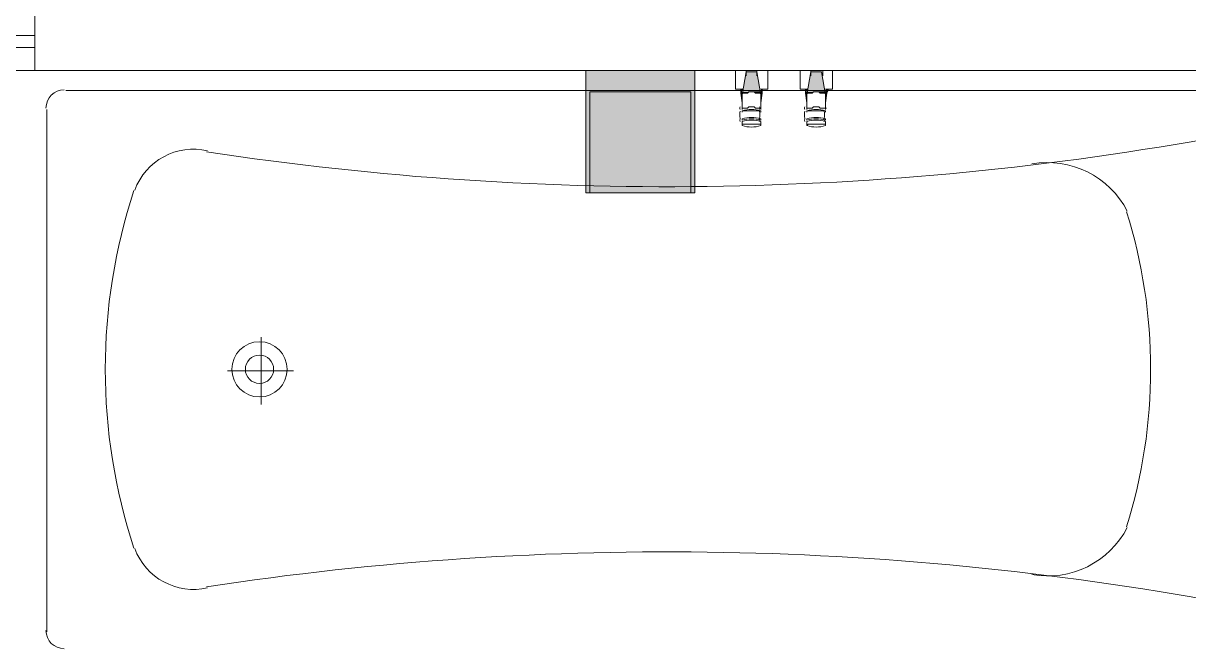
# Model space of a CAD drawing. Header units: millimetres. Extents: x 58 to 2247, y 57 to 1671.
# Drawn here: x 810.7 to 879.9, y 1062.2 to 1099.3 of the extents above; entities that cross this region are included whole.
import ezdxf

# ---------------------------------------------------------------- set-up
doc = ezdxf.new("R2010")
doc.units = ezdxf.units.MM
doc.header["$LTSCALE"] = 0.5
doc.layers.add('PDF_Geometry', color=7, linetype='Continuous')
doc.layers.add('PDF_Solid Fills', color=7, linetype='Continuous')

msp = doc.modelspace()

# ---------------------------------------------------------------- hatches: boundary and pattern name
at = {"layer": 'PDF_Solid Fills', "true_color": 0xffffff, "transparency": 33554559}
h = msp.add_hatch(color=7, dxfattribs=at)
h.paths.add_polyline_path([(854.221, 1096.447), (853.581, 1096.447), (854.221, 1096.447)], flags=0)
h.paths.add_polyline_path([(854.221, 1096.447), (853.581, 1096.447), (854.221, 1096.447)], flags=0)
h.paths.add_polyline_path([(854.221, 1096.447), (853.581, 1096.447), (854.221, 1096.447)], flags=0)
h.paths.add_polyline_path([(854.221, 1096.447), (853.581, 1096.447), (854.221, 1096.447)], flags=0)
h = msp.add_hatch(color=7, dxfattribs=at)
h.paths.add_polyline_path([(858.061, 1096.447), (857.501, 1096.447), (858.061, 1096.447)], flags=0)
h.paths.add_polyline_path([(858.061, 1096.447), (857.501, 1096.447), (858.061, 1096.447)], flags=0)
h.paths.add_polyline_path([(858.061, 1096.447), (857.501, 1096.447), (858.061, 1096.447)], flags=0)
h.paths.add_polyline_path([(858.061, 1096.447), (857.501, 1096.447), (858.061, 1096.447)], flags=0)
h.paths.add_polyline_path([(858.061, 1096.447), (857.501, 1096.447), (858.061, 1096.447)], flags=0)
h.paths.add_polyline_path([(858.061, 1096.447), (857.501, 1096.447), (858.061, 1096.447)], flags=0)
h.paths.add_polyline_path([(858.061, 1096.447), (857.501, 1096.447), (858.061, 1096.447)], flags=0)

# ---------------------------------------------------------------- linework, layer by layer
at = {"layer": 'PDF_Geometry', "lineweight": 5}
for points in [[(807.822, 1156.527), (807.822, 1096.527), (811.342, 1096.527)], [(854.541, 1095.407), (854.861, 1095.407), (854.861, 1096.527), (852.941, 1096.527), (852.941, 1095.407), (853.261, 1095.407)], [(853.581, 1096.447), (853.341, 1095.087), (853.341, 1095.167), (853.421, 1095.167), (853.501, 1095.167), (853.581, 1095.167), (853.661, 1095.167), (853.741, 1095.247), (853.821, 1095.247), (853.981, 1095.247), (854.061, 1095.247), (854.141, 1095.167), (854.221, 1095.167), (854.301, 1095.167), (854.381, 1095.167), (854.461, 1095.167), (854.461, 1095.087)], [(853.581, 1096.207), (853.581, 1096.527)], [(854.141, 1096.447), (853.901, 1096.447), (853.661, 1096.447)], [(854.141, 1096.447), (854.141, 1096.447)], [(854.221, 1096.207), (854.221, 1096.527)], [(854.461, 1095.407), (854.541, 1095.407), (854.541, 1095.327), (854.541, 1095.167), (854.461, 1094.607), (854.461, 1095.087), (854.221, 1096.447)], [(858.461, 1095.407), (858.701, 1095.407), (858.701, 1096.527), (856.781, 1096.527), (856.781, 1095.407), (857.101, 1095.407)], [(857.421, 1096.447), (857.181, 1095.087), (857.181, 1095.167), (857.261, 1095.167), (857.341, 1095.167), (857.421, 1095.167), (857.501, 1095.167), (857.581, 1095.247), (857.661, 1095.247), (857.821, 1095.247), (857.901, 1095.247), (857.981, 1095.167), (858.141, 1095.167), (858.221, 1095.167), (858.301, 1095.167), (858.301, 1095.087)], [(857.421, 1096.207), (857.421, 1096.527)], [(857.981, 1096.447), (857.741, 1096.447), (857.501, 1096.447)], [(857.981, 1096.447), (857.981, 1096.447)], [(858.301, 1095.407), (858.461, 1095.407), (858.461, 1095.327), (858.381, 1095.167), (858.301, 1094.607), (858.301, 1095.087), (858.061, 1096.447)], [(858.141, 1096.207), (858.141, 1096.527)], [(813.182, 1095.327), (881.901, 1095.327)], [(853.421, 1095.407), (853.261, 1095.407), (853.261, 1095.327), (853.261, 1095.167), (853.341, 1094.607), (853.341, 1094.207), (853.341, 1094.287), (853.421, 1094.287), (853.501, 1094.287), (853.581, 1094.287), (853.661, 1094.287), (853.741, 1094.367), (853.821, 1094.367), (853.981, 1094.367), (854.061, 1094.367), (854.141, 1094.287), (854.221, 1094.287), (854.301, 1094.287), (854.381, 1094.287), (854.461, 1094.287), (854.461, 1094.207), (854.461, 1094.607)], [(853.341, 1095.087), (853.341, 1094.607)], [(857.261, 1095.407), (857.101, 1095.407), (857.101, 1095.327), (857.101, 1095.167), (857.181, 1094.607), (857.181, 1094.207), (857.181, 1094.287), (857.261, 1094.287), (857.341, 1094.287), (857.421, 1094.287), (857.501, 1094.287), (857.581, 1094.367), (857.661, 1094.367), (857.821, 1094.367), (857.901, 1094.367), (857.981, 1094.287), (858.141, 1094.287), (858.221, 1094.287), (858.301, 1094.287), (858.301, 1094.207), (858.301, 1094.607)], [(857.181, 1095.087), (857.181, 1094.607)], [(812.062, 1063.168), (812.062, 1094.207)], [(824.782, 1076.688), (824.782, 1080.688)], [(826.702, 1078.688), (822.782, 1078.688)]]:
    msp.add_lwpolyline(points, dxfattribs=at)
at = {"layer": 'PDF_Geometry', "lineweight": 20}
msp.add_lwpolyline([(811.342, 1102.047), (811.342, 1096.527), (883.341, 1096.527), (883.341, 1102.047)], close=True, dxfattribs=at)
at = {"layer": 'PDF_Geometry', "lineweight": 5}
for points in [[(811.342, 1098.607), (811.342, 1097.887), (809.182, 1097.887), (809.182, 1098.607)], [(844.062, 1096.527), (844.062, 1089.248), (850.541, 1089.248), (850.541, 1096.527)], [(844.302, 1095.247), (844.302, 1089.248), (850.301, 1089.248), (850.301, 1095.247)]]:
    msp.add_lwpolyline(points, close=True, dxfattribs=at)
at = {"layer": 'PDF_Geometry', "color": 7, "lineweight": 0, "true_color": 0xffffff}
for points in [[(854.221, 1096.447), (853.581, 1096.447), (854.221, 1096.447)], [(854.141, 1096.447), (853.661, 1096.447), (854.141, 1096.447)], [(854.141, 1096.447), (853.661, 1096.447), (854.141, 1096.447)], [(854.221, 1096.447), (853.661, 1096.447), (854.221, 1096.447)], [(853.941, 1096.447), (854.221, 1096.447), (854.221, 1096.447), (854.221, 1096.447), (854.221, 1096.447), (854.221, 1096.447), (854.221, 1096.447)], [(857.981, 1096.447), (857.501, 1096.447), (857.981, 1096.447)], [(853.341, 1095.167), (853.341, 1095.167), (853.341, 1095.167)], [(853.341, 1095.167), (853.341, 1095.167), (853.341, 1095.167)], [(854.461, 1095.247), (853.981, 1095.247), (854.461, 1095.247)], [(854.461, 1095.167), (854.141, 1095.167), (854.461, 1095.167)], [(854.461, 1095.167), (854.221, 1095.167), (854.461, 1095.167)], [(854.461, 1095.167), (854.301, 1095.167), (854.461, 1095.167)], [(854.461, 1095.167), (854.461, 1095.167), (854.461, 1095.167)], [(854.461, 1095.167), (854.461, 1095.167), (854.461, 1095.167)], [(854.461, 1095.167), (854.461, 1095.167), (854.461, 1095.167)], [(854.461, 1095.167), (854.461, 1095.167), (854.461, 1095.167)], [(857.181, 1095.167), (857.181, 1095.167), (857.181, 1095.167)], [(857.181, 1095.167), (857.181, 1095.167), (857.181, 1095.167)], [(858.301, 1095.247), (857.821, 1095.247), (858.301, 1095.247)], [(858.301, 1095.167), (857.981, 1095.167), (858.301, 1095.167)], [(858.301, 1095.167), (858.141, 1095.167), (858.301, 1095.167)], [(858.301, 1095.167), (858.301, 1095.167), (858.301, 1095.167)], [(858.301, 1095.167), (858.301, 1095.167), (858.301, 1095.167)], [(858.301, 1095.167), (858.301, 1095.167), (858.301, 1095.167)], [(858.301, 1095.167), (858.301, 1095.167), (858.301, 1095.167)]]:
    msp.add_lwpolyline(points, dxfattribs=at)
for points in [[(858.061, 1096.447), (857.421, 1096.447), (858.061, 1096.447)], [(853.341, 1095.167), (853.341, 1095.167), (853.341, 1095.167)], [(857.181, 1095.167), (857.181, 1095.167), (857.181, 1095.167)], [(857.181, 1095.167), (857.181, 1095.167), (857.181, 1095.167)]]:
    msp.add_lwpolyline(points, close=True, dxfattribs=at)
at = {"layer": 'PDF_Geometry', "lineweight": 5}
for points in [[(853.341, 1094.127), (853.341, 1094.047), (853.341, 1094.127), (853.421, 1094.127), (853.501, 1094.127), (853.581, 1094.127), (853.661, 1094.127), (853.741, 1094.127), (853.821, 1094.127), (853.981, 1094.127), (854.061, 1094.127), (854.141, 1094.127), (854.221, 1094.127), (854.301, 1094.127), (854.381, 1094.127), (854.461, 1094.127), (854.461, 1094.047), (854.461, 1094.127, 0.145771)], [(857.181, 1094.127), (857.181, 1094.047), (857.181, 1094.127), (857.261, 1094.127), (857.341, 1094.127), (857.421, 1094.127), (857.501, 1094.127), (857.581, 1094.127), (857.661, 1094.127), (857.821, 1094.127), (857.901, 1094.127), (857.981, 1094.127), (858.141, 1094.127), (858.221, 1094.127), (858.301, 1094.127), (858.301, 1094.047), (858.301, 1094.127, 0.145771)], [(853.341, 1093.647), (853.341, 1093.567, -0.145771), (854.461, 1093.567), (854.461, 1093.647, 0.145771)], [(853.341, 1093.487), (853.341, 1093.247), (853.341, 1093.327), (853.421, 1093.327), (853.501, 1093.327), (853.581, 1093.327), (853.661, 1093.327), (853.821, 1093.327), (853.901, 1093.327), (854.061, 1093.327), (854.141, 1093.327), (854.221, 1093.327), (854.301, 1093.327), (854.381, 1093.327), (854.461, 1093.327), (854.461, 1093.247), (854.461, 1093.487, 0.145771)], [(857.181, 1093.647), (857.181, 1093.567, -0.145771), (858.301, 1093.567), (858.301, 1093.647, 0.145771)], [(857.181, 1093.487), (857.181, 1093.247), (857.261, 1093.327), (857.341, 1093.327), (857.421, 1093.327), (857.581, 1093.327), (857.661, 1093.327), (857.741, 1093.327), (857.901, 1093.327), (857.981, 1093.327), (858.061, 1093.327), (858.141, 1093.327), (858.221, 1093.327), (858.301, 1093.327), (858.301, 1093.247), (858.301, 1093.487, 0.145771)]]:
    msp.add_lwpolyline(points, format="xyb", close=True, dxfattribs=at)
msp.add_lwpolyline([(876.171, 1069.41, 0.07603), (877.603, 1078.771, 0.07603), (876.171, 1088.132)], format="xyb", dxfattribs=at)
for radius in [1.64, 0.84]:
    msp.add_circle((824.682, 1078.771), radius, dxfattribs=at)
for centre, radius, start, end in [((813.082, 1094.292), 1.08, 90.00002, 179.99998), ((853.323, 1094.292), 0.12, 139.64258, 220.35742), ((854.283, 1094.292), 0.12, 319.64258, 40.35742), ((857.163, 1094.292), 0.12, 139.64258, 220.35742), ((858.203, 1094.292), 0.12, 319.64258, 40.35742), ((854.283, 1093.892), 1.08, 168.7006, 191.2994), ((853.323, 1093.572), 0.12, 143.84429, 216.15571), ((854.283, 1093.572), 0.12, 323.84429, 36.15571), ((853.323, 1093.892), 1.08, 348.7006, 11.2994), ((858.123, 1093.892), 1.08, 168.7006, 191.2994), ((857.163, 1093.572), 0.12, 143.84429, 216.15571), ((858.123, 1093.572), 0.12, 323.84429, 36.15571), ((857.163, 1093.892), 1.08, 348.7006, 11.2994), ((848.923, 1271.498), 181.879, 261.33729, 280.75012), ((853.901, 1095.127), 1.962, 253.41266, 286.58734), ((857.741, 1095.127), 1.962, 253.41266, 286.58734), ((820.762, 1088.131), 3.72, 76.98121, 159.86756), ((871.484, 1085.731), 5.32, 27.20764, 100.06897), ((849.563, 1078.771), 34.04, 161.81214, 198.18786), ((871.484, 1071.811), 5.32, 259.93103, 332.79236), ((820.762, 1069.411), 3.72, 200.13244, 283.01879), ((848.923, 886.044), 181.879, 79.24988, 98.66271), ((813.082, 1063.251), 1.08, 180.00002, 269.99998)]:
    msp.add_arc(centre, radius, start, end, dxfattribs=at)
at = {"layer": 'PDF_Solid Fills', "color": 7, "true_color": 0xffffff, "transparency": 33554559}
for points in [[(850.541, 1096.527), (844.062, 1096.527), (850.541, 1095.247)], [(844.062, 1096.527), (850.541, 1095.247), (844.062, 1095.247)], [(853.581, 1096.447), (854.461, 1095.247), (853.341, 1095.247)], [(853.581, 1096.447), (853.661, 1096.447), (854.221, 1096.447)], [(854.221, 1096.447), (853.581, 1096.447), (854.461, 1095.247)], [(853.661, 1096.447), (854.141, 1096.447), (854.141, 1096.447)], [(854.141, 1096.447), (854.141, 1096.447), (853.661, 1096.447)], [(853.661, 1096.447), (854.141, 1096.447), (854.141, 1096.447)], [(854.141, 1096.447), (854.141, 1096.447), (853.661, 1096.447)], [(853.661, 1096.447), (854.141, 1096.447), (854.141, 1096.447)], [(854.141, 1096.447), (854.141, 1096.447), (853.661, 1096.447)], [(853.661, 1096.447), (854.221, 1096.447), (854.221, 1096.447)], [(854.221, 1096.447), (854.221, 1096.447), (853.661, 1096.447)], [(853.661, 1096.447), (854.221, 1096.447), (854.221, 1096.447)], [(854.221, 1096.447), (854.221, 1096.447), (853.661, 1096.447)], [(854.221, 1096.447), (853.661, 1096.447), (854.141, 1096.447)], [(857.421, 1096.447), (858.301, 1095.247), (857.181, 1095.247)], [(857.421, 1096.447), (858.061, 1096.447), (857.501, 1096.447)], [(858.061, 1096.447), (858.061, 1096.447), (857.421, 1096.447)], [(858.061, 1096.447), (857.421, 1096.447), (858.301, 1095.247)], [(857.501, 1096.447), (857.981, 1096.447), (857.981, 1096.447)], [(857.981, 1096.447), (857.981, 1096.447), (857.501, 1096.447)], [(857.501, 1096.447), (857.981, 1096.447), (857.981, 1096.447)], [(857.501, 1096.447), (858.061, 1096.447), (858.061, 1096.447)], [(858.061, 1096.447), (858.061, 1096.447), (857.501, 1096.447)], [(857.501, 1096.447), (858.061, 1096.447), (858.061, 1096.447)], [(858.061, 1096.447), (858.061, 1096.447), (857.501, 1096.447)], [(857.501, 1096.447), (858.061, 1096.447), (858.061, 1096.447)], [(858.061, 1096.447), (858.061, 1096.447), (857.501, 1096.447)], [(857.501, 1096.447), (858.061, 1096.447), (858.061, 1096.447)], [(858.061, 1096.447), (858.061, 1096.447), (857.501, 1096.447)], [(857.501, 1096.447), (858.061, 1096.447), (858.061, 1096.447)], [(858.061, 1096.447), (858.061, 1096.447), (857.501, 1096.447)], [(857.501, 1096.447), (858.061, 1096.447), (858.061, 1096.447)], [(858.061, 1096.447), (858.061, 1096.447), (857.501, 1096.447)], [(857.501, 1096.447), (858.061, 1096.447), (858.061, 1096.447)], [(858.061, 1096.447), (858.061, 1096.447), (857.501, 1096.447)], [(858.061, 1096.447), (857.501, 1096.447), (857.981, 1096.447)], [(857.501, 1096.447), (858.061, 1096.447), (858.061, 1096.447)], [(844.302, 1095.247), (844.062, 1095.247), (844.302, 1089.248)], [(844.062, 1095.247), (844.302, 1089.248), (844.062, 1089.248)], [(850.301, 1095.247), (844.302, 1095.247), (850.301, 1089.248)], [(844.302, 1095.247), (850.301, 1089.248), (844.302, 1089.248)], [(850.541, 1095.247), (850.301, 1095.247), (850.541, 1089.248)], [(850.301, 1095.247), (850.541, 1089.248), (850.301, 1089.248)], [(853.421, 1095.407), (853.261, 1095.407), (853.341, 1095.327)], [(853.261, 1095.407), (853.341, 1095.327), (853.261, 1095.327)], [(853.341, 1095.327), (853.261, 1095.327), (853.341, 1095.167)], [(853.261, 1095.327), (853.341, 1095.167), (853.261, 1095.167)], [(853.341, 1095.167), (853.261, 1095.167), (853.341, 1095.087)], [(853.261, 1095.167), (853.341, 1095.087), (853.261, 1095.087)], [(853.341, 1095.087), (853.261, 1095.087), (853.341, 1094.607)], [(853.261, 1095.087), (853.341, 1095.087), (853.341, 1095.087)], [(853.341, 1095.087), (853.341, 1095.087), (853.261, 1095.087)], [(853.821, 1095.247), (853.821, 1095.247), (853.341, 1095.247)], [(853.821, 1095.247), (853.341, 1095.247), (853.981, 1095.247)], [(853.741, 1095.247), (853.741, 1095.247), (853.341, 1095.247)], [(853.741, 1095.247), (853.341, 1095.247), (853.821, 1095.247)], [(853.741, 1095.247), (853.341, 1095.247), (853.661, 1095.167)], [(853.341, 1095.247), (853.661, 1095.167), (853.341, 1095.167)], [(853.581, 1095.167), (853.581, 1095.167), (853.341, 1095.167)], [(853.581, 1095.167), (853.341, 1095.167), (853.661, 1095.167)], [(853.501, 1095.167), (853.501, 1095.167), (853.341, 1095.167)], [(853.501, 1095.167), (853.341, 1095.167), (853.581, 1095.167)], [(853.421, 1095.167), (853.421, 1095.167), (853.341, 1095.167)], [(853.421, 1095.167), (853.341, 1095.167), (853.501, 1095.167)], [(853.341, 1095.167), (853.421, 1095.167), (853.421, 1095.167)], [(853.981, 1095.247), (854.461, 1095.247), (854.461, 1095.247)], [(854.461, 1095.247), (854.461, 1095.247), (853.981, 1095.247)], [(853.981, 1095.247), (854.461, 1095.247), (854.061, 1095.247)], [(854.461, 1095.247), (854.061, 1095.247), (854.461, 1095.167)], [(854.061, 1095.247), (854.461, 1095.167), (854.141, 1095.167)], [(854.141, 1095.167), (854.461, 1095.167), (854.221, 1095.167)], [(854.221, 1095.167), (854.461, 1095.167), (854.301, 1095.167)], [(854.301, 1095.167), (854.461, 1095.167), (854.381, 1095.167)], [(854.381, 1095.167), (854.461, 1095.167), (854.461, 1095.167)], [(854.461, 1095.167), (854.461, 1095.167), (854.381, 1095.167)], [(854.541, 1095.407), (854.461, 1095.407), (854.541, 1095.327)], [(854.461, 1095.407), (854.541, 1095.327), (854.461, 1095.327)], [(854.541, 1095.327), (854.461, 1095.327), (854.541, 1095.167)], [(854.461, 1095.327), (854.541, 1095.167), (854.461, 1095.167)], [(854.461, 1095.167), (854.461, 1095.087), (854.461, 1095.087)], [(854.461, 1095.167), (854.461, 1095.087), (854.541, 1095.087)], [(854.461, 1095.167), (854.541, 1095.167), (854.541, 1095.087)], [(854.461, 1095.087), (854.541, 1095.087), (854.461, 1094.607)], [(857.261, 1095.407), (857.101, 1095.407), (857.181, 1095.327)], [(857.101, 1095.407), (857.181, 1095.327), (857.101, 1095.327)], [(857.181, 1095.327), (857.101, 1095.327), (857.181, 1095.167)], [(857.101, 1095.327), (857.181, 1095.167), (857.101, 1095.167)], [(857.181, 1095.167), (857.101, 1095.167), (857.181, 1095.087)], [(857.101, 1095.167), (857.181, 1095.087), (857.101, 1095.087)], [(857.181, 1095.087), (857.101, 1095.087), (857.181, 1094.607)], [(857.101, 1095.087), (857.181, 1095.087), (857.181, 1095.087)], [(857.181, 1095.087), (857.181, 1095.087), (857.101, 1095.087)], [(857.661, 1095.247), (857.661, 1095.247), (857.181, 1095.247)], [(857.661, 1095.247), (857.181, 1095.247), (857.821, 1095.247)], [(857.581, 1095.247), (857.581, 1095.247), (857.181, 1095.247)], [(857.581, 1095.247), (857.181, 1095.247), (857.661, 1095.247)], [(857.581, 1095.247), (857.181, 1095.247), (857.501, 1095.167)], [(857.181, 1095.247), (857.501, 1095.167), (857.181, 1095.167)], [(857.421, 1095.167), (857.421, 1095.167), (857.181, 1095.167)], [(857.421, 1095.167), (857.181, 1095.167), (857.501, 1095.167)], [(857.341, 1095.167), (857.341, 1095.167), (857.181, 1095.167)], [(857.341, 1095.167), (857.181, 1095.167), (857.421, 1095.167)], [(857.261, 1095.167), (857.261, 1095.167), (857.181, 1095.167)], [(857.261, 1095.167), (857.181, 1095.167), (857.341, 1095.167)], [(857.181, 1095.167), (857.261, 1095.167), (857.261, 1095.167)], [(857.821, 1095.247), (858.301, 1095.247), (858.301, 1095.247)], [(858.301, 1095.247), (858.301, 1095.247), (857.821, 1095.247)], [(857.821, 1095.247), (858.301, 1095.247), (857.901, 1095.247)], [(858.301, 1095.247), (857.901, 1095.247), (858.301, 1095.167)], [(857.901, 1095.247), (858.301, 1095.167), (857.981, 1095.167)], [(857.981, 1095.167), (858.301, 1095.167), (858.141, 1095.167)], [(858.141, 1095.167), (858.301, 1095.167), (858.221, 1095.167)], [(858.221, 1095.167), (858.301, 1095.167), (858.301, 1095.167)], [(858.301, 1095.167), (858.301, 1095.167), (858.221, 1095.167)], [(858.221, 1095.167), (858.301, 1095.167), (858.301, 1095.167)], [(858.301, 1095.167), (858.301, 1095.167), (858.221, 1095.167)], [(858.461, 1095.407), (858.301, 1095.407), (858.461, 1095.327)], [(858.301, 1095.407), (858.461, 1095.327), (858.301, 1095.327)], [(858.461, 1095.327), (858.301, 1095.327), (858.381, 1095.167)], [(858.301, 1095.327), (858.381, 1095.167), (858.301, 1095.167)], [(858.301, 1095.167), (858.301, 1095.087), (858.301, 1095.087)], [(858.301, 1095.167), (858.301, 1095.087), (858.381, 1095.087)], [(858.301, 1095.167), (858.381, 1095.167), (858.381, 1095.087)], [(858.301, 1095.087), (858.381, 1095.087), (858.301, 1094.607)]]:
    msp.add_solid(points, dxfattribs=at)

doc.saveas('drawing.dxf')
